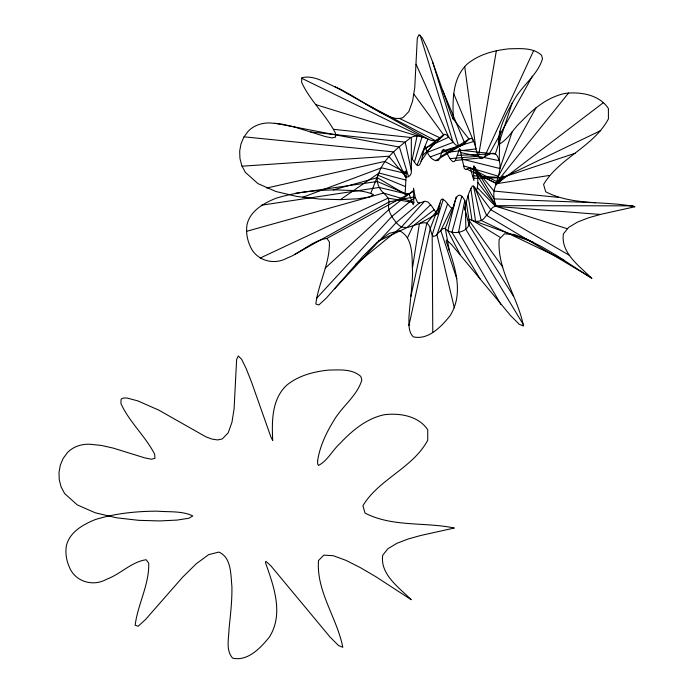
<?xml version="1.0" encoding="UTF-8"?>
<svg xmlns="http://www.w3.org/2000/svg" width="694" height="694" viewBox="0 0 694 694"><rect width="100%" height="100%" fill="white"/><g stroke="black" fill="none" stroke-linecap="round" stroke-linejoin="round"><path stroke-width="1.04" d="M499.966 131.157L499.194 160.696L460.998 152.671M411.256 170.273L411.533 159.056L412.566 159.568L416.305 164.608L418.395 165.415C422.273 165.372 424.286 140.604 425.864 148.264C427.357 153.73 431.755 161.841 438.287 160.479L440.074 157.764L442.304 150.52L443.639 149.279C447.743 152.533 448.593 158.631 452.922 161.711L454.258 161.572L455.42 160.262L459.758 148.499L464.269 168.347L465.908 169.622L469.17 167.861L470.437 168.547L473.872 180.57L473.421 168.416L473.907 165.684C477.472 172.823 479.155 182.08 476.691 189.844L475.711 189.341L473.95 186.339L472.345 186.061C467.869 193.097 466.446 201.763 464.555 209.805C465.605 206.864 465.735 203.542 464.806 200.549C457.684 187.337 454.639 201.754 452.93 208.512L450.779 207.515L445.071 200.835L442.564 199.005L441.358 199.473L440.464 201.104L438.417 211.679L437.133 214.047L431.321 205.598L427.998 202.015L425.058 201.243L419.575 202.986L417.745 202.57L415.212 197.469L413.529 188.195L413.815 202.787L413.156 204.756L409.33 194.65L407.968 193.6L405.088 194.372L406.302 173.144L406.19 171.418L405.608 171.088C400.776 179.92 412.809 178.289 411.256 170.273L405.201 142.131L310.738 131.955M412.618 267.164L419.41 223.537L437.793 213.552M496.357 50.714L478.504 156.245L450.016 158.579M464.763 200.436L458.604 232.065L500.973 304.536M412.262 159.212L417.068 135.92L315.787 104.629M410.839 296.555L426.819 223.199L438.998 208.339M408.931 325.503L430.237 228.664L439.892 203.125M456.192 196.957L447.838 230.729L460.001 254.36M461.805 196.385L451.95 232.325L480.491 279.569M414.405 162.257L421.987 136.944L301.517 78.188M443.266 199.282L432.189 234.893L432.77 332.296M512.259 102.868L495.308 154.016L458.864 150.06M512.181 131.73L499.975 168.547L462.013 159.073M447.613 203.854L436.942 234.676L454.31 307.815M454.631 203.437L445.34 228.543L449.313 250.647M370.865 193.079L377.9 175.209L405.218 186.513M417.033 165.181L427.964 139.043L334.924 86.585M533.721 50.489L484.16 157.538L455.264 160.505M407.465 237.825L413.095 225.854L433.976 209.883M451.699 208.252L440.768 230.529L456.808 278.728M536.08 107.683L498.387 176.207L463.375 165.831M532.393 76.219L489.218 154.042L457.346 155.387M421.084 161.164L435.372 140.622L365.946 104.083M568.577 92.979L495.915 183.199L466.889 169.136M424.468 201.347L401.653 226.851L355.562 264.414M316.551 298.333L391.902 216.415L415.177 197.365M334.551 288.843L396.213 222.592L419.384 203.004M430.653 204.678L407.231 227.502L378.629 241M422.759 155.378L440.603 138.175L399.649 118.561M325.234 268.101L388.874 209.614L413.815 190.251M424.069 149.696L443.509 134.792L413.919 94.21M603.58 102.521L498.57 182.522L470.046 168.122M340.338 199.646L357.818 198.788L369.616 196.949L373.502 194.632C362.494 189.375 349.698 190.928 337.865 189.87C316.88 189.974 295.835 192.065 275.735 198.363C263.633 203.299 250.152 210.863 247.029 224.613C245.884 231.883 247.073 239.283 250.083 245.971C255.973 260.58 273.939 265.672 287.281 257.951C301.127 252.954 312.118 240.558 326.831 238.441L329.381 241.842C330.075 263.382 318.399 282.935 315.831 304.015L318.858 304.944L326.206 298.238L363.162 256.051L376.816 242.579L389.308 233.366L399.544 230.79C414.179 238.033 411.663 258.68 412.592 272.473C412.184 287.62 409.894 302.619 408.931 317.731C409 324.237 408.202 331.845 413.277 336.824C428.302 340.424 441.445 326.492 450.033 315.796C464.633 292.764 454.483 264.882 446.173 241.477L446.528 239.985L451.43 244.418L510.593 315.597L519.251 324.289L523.476 326.015C517.776 296.659 496.878 270.183 499.177 239.274L504.46 233.852L513.864 234.399L526.642 239.066L541.329 246.509L556.458 255.392L591.921 278.433C579.872 266.375 560.483 253.076 563.424 233.895L568.612 227.415L577.529 222.063L588.833 217.708L601.221 214.238L634.993 206.743C605.715 200.557 573.044 206.023 545.684 191.752L543.584 184.43C559.685 157.642 593.517 146.842 608.421 118.9L608.404 108.498C599.286 94.549 580.045 91.435 564.604 93.508C547.011 97.386 532.827 109.305 520.752 122.101C513.152 128.902 508.303 139.39 499.159 144.161L498.335 142.574C498.917 127.011 506.629 112.593 514.393 99.459C522.547 85.128 537.755 74.831 542.5 58.738L541.537 55.208C532.931 47.296 520.014 48.658 509.179 48.806C494.206 50.367 478.886 54.323 467.114 64.152C452.228 78.422 452.514 100.24 453.373 119.255L451.482 115.404L432.215 60.829L426.888 47.383L422.325 38.005L418.994 34.7L417.302 38.17L414.752 87.696L412.618 101.02L408.861 111.534L402.988 117.642C394.903 120.426 386.879 115.655 379.8 112.202C366.241 104.638 353.35 95.893 339.496 88.858C327.707 84.312 314.816 74.423 301.812 77.771L301.586 82.204C310.027 100.882 326.059 114.805 335.358 132.996L335.575 137.091L332.027 137.933L325.373 136.579L293.978 126.837L282.094 124.157L270.703 122.994A24.871 19.493 -3.8 0 0 247.992 131.487L243.785 137.247L240.992 143.884L239.69 151.066L239.933 158.423L241.781 165.606L245.294 172.268L257.925 183.598L275.96 191.518L297.188 196.506L319.387 199.048L340.338 199.646L379.063 173.023L405.817 180.05M440.395 156.879L469.031 139.086L452.766 118.396M435.424 160.739L464.772 143.302L442.382 89.517M294.863 254.247L389.056 201.937L413.789 196.923M326.831 238.441L413.572 191.37M600.778 130.559L502.89 177.664L472.753 175.747M260.181 258.047L388.085 198.12L413.824 202.605M425.743 147.787L448.723 137.16L416.079 64.256M427.287 152.324L453.061 142.391L420.191 35.203M302.575 197.33L381.544 167.792L406.285 173.639M430.28 156.887L458.717 146.425L432.475 61.506M575.161 153.253L501.493 177.768L473.829 178.297M442.043 151.197L473.716 141.446L453.65 93.508M246.509 231.354L383.539 193.045L411.941 201.486M333.207 189.887L377.345 177.699L404.984 194.008M266.609 188.039L384.806 161.407L404.94 172.338M549.301 175.461L496.722 183.667L473.49 171.826M261.222 205.251L379.254 187.449L409.33 194.65M295.549 193.27L377.38 181.498L406.537 194.068M446.337 152.428L475.954 148.898L464.694 66.589M242.015 166.204L388.761 156.237L404.55 175.157M633.258 205.849L496.054 205.693L477.03 175.035M595.573 202.752L494.145 198.892L474.965 167.454M600.371 214.446L496.375 206.448C491.205 205.537 489.201 213.865 485.54 216.467C481.966 222.323 475 222.54 469.717 219.243L469.248 219.495C471.729 232.421 451.785 236.611 444.576 228.109L441.878 229.376L435.554 235.839L433.412 236.394C429.768 232.69 431.416 225.455 426.185 222.921C416.79 221.533 406.111 232.837 397.809 224.257C392.899 218.784 387.582 211.67 388.64 203.915C390.93 197.252 382.767 193.86 380.086 188.837C377.415 184.604 376.087 178.757 378.447 174.099C383.643 158.735 396.482 148.82 408.835 139.208C414.396 133.682 422.195 136.64 428.354 139.173C434.791 142.86 440.595 139.173 444.516 134.228L446.789 135.113L455.507 144.777L459.428 146.477L462.889 144.977L469.092 139.034L471.564 138.297C476.631 143.779 474.93 152.984 480.283 158.345L481.549 158.588C486.798 156.011 494.744 148.559 498.145 157.85C502.387 166.595 498.431 175.998 495.646 184.465L495.976 184.673C501.432 180.987 509.448 168.703 497.581 182.357C492.436 189.315 493.009 198.926 496.436 206.5L477.836 182.47M558.479 197.356L493.998 191.05L473.525 166.612M244.028 136.822L393.541 151.891L405.652 177.057M333.536 129.318L411.325 137.542L411.351 163.905M274.902 123.202L399.432 147.111L408.566 176.762M567.163 228.69L495.23 206.04L477.455 187.727M533.391 242.293L475.581 221.464L470.81 188.334M563.91 260.077L481.176 220.44L473.395 185.905M569.696 255.487L490.875 209.796L475.616 189.184M591.149 277.695L486.52 215.322L474.592 187.25M500.036 237.279L471.998 220.128L468.146 195.682M502.725 267.043L469.118 220.553L466.281 202.206M513.334 296L469.005 224.96L464.78 208.365M523.675 325.156L465.865 229.41L465.396 205.58M317.652 460.53L317.652 463.861L318.485 465.448C327.629 460.677 332.469 450.189 340.077 443.388C352.144 430.592 366.337 418.673 383.929 414.795C399.371 412.722 418.612 415.836 427.73 429.786L427.747 440.187C412.843 468.129 379.002 478.921 362.91 505.718L365.009 513.039C392.37 527.31 425.04 521.845 454.31 528.03L420.547 535.525L408.159 538.995L396.847 543.35L387.937 548.702L382.75 555.183C379.809 574.363 399.197 587.662 411.238 599.72L375.784 576.679L360.654 567.796L345.968 560.353L333.189 555.686L323.786 555.139L318.494 560.561C316.204 591.47 337.102 617.946 342.793 647.302L338.568 645.576L329.919 636.884L270.755 565.705L265.854 561.273L265.498 562.765C273.809 586.17 283.95 614.051 269.359 637.083C260.771 647.78 247.628 661.712 232.594 658.112C225.585 650.2 228.864 638.515 229.02 628.946C230.451 614.737 232.212 600.501 231.891 586.187C230.66 574.615 231.527 557.482 218.87 552.077L208.634 554.653L196.133 563.866L182.487 577.339L145.532 619.525L138.184 626.231L135.157 625.303C137.716 604.222 149.401 584.669 148.707 563.129L146.156 559.728C131.435 561.845 120.452 574.242 106.607 579.238C93.265 586.959 75.299 581.867 69.409 567.258C66.398 560.57 65.21 553.17 66.355 545.9C69.478 532.151 82.959 524.586 95.061 519.65C115.161 513.352 136.206 511.261 157.191 511.157C169.024 512.215 181.819 510.663 192.819 515.92L188.942 518.236L177.143 520.075L159.663 520.934L138.713 520.335L116.514 517.793L95.286 512.805L77.251 504.885L64.62 493.555L61.107 486.893L59.25 479.71L59.007 472.354L60.317 465.171L63.111 458.534L67.327 452.783A24.871 19.493 -3.8 0 1 90.029 444.264L101.419 445.444L113.304 448.124L144.699 457.866L151.353 459.22L154.901 458.378L154.684 454.284C145.384 436.092 129.353 422.169 120.903 403.492L121.129 399.059L123.376 398.009L127.054 398.035L137.785 400.872L158.813 410.145L206.023 436.908L212.234 439.155L217.69 439.927L222.306 438.929L228.187 432.822L231.943 422.308L234.078 408.983L236.628 359.457L238.32 355.987L241.651 359.292L246.214 368.67L251.54 382.116L270.807 436.691L272.699 440.543C271.84 421.527 271.554 399.709 286.431 385.439C298.212 375.61 313.532 371.654 328.505 370.093C339.34 369.945 352.257 368.583 360.863 376.495L361.826 380.026C357.08 396.118 341.873 406.415 333.719 420.746C326.18 432.935 319.856 446.268 317.652 460.53"/></g></svg>
